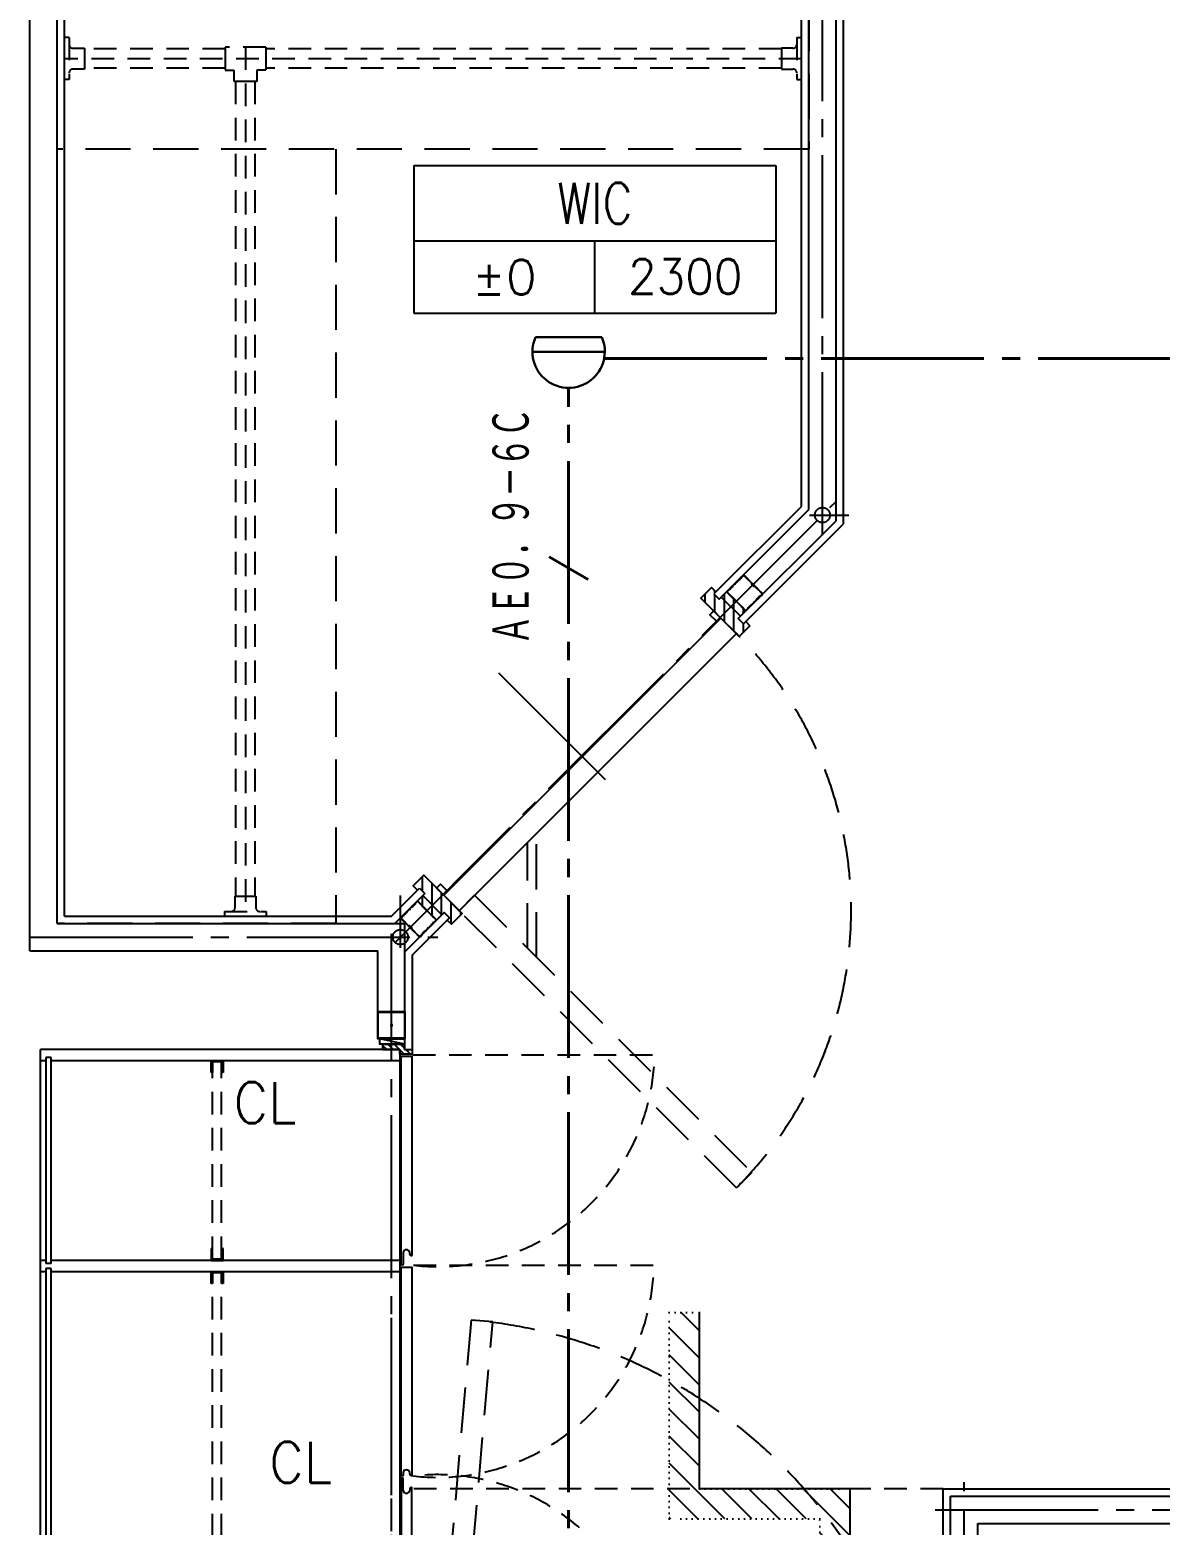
# Model space of a CAD drawing. Header units: millimetres. Extents: x 8300 to 125598, y -10383 to 40000.
# Drawn here: x 46036 to 47910, y 22425 to 24905 of the extents above; entities that cross this region are included whole.
import ezdxf
from ezdxf.enums import TextEntityAlignment as Align

# ---------------------------------------------------------------- set-up
doc = ezdxf.new("R2010")
doc.units = ezdxf.units.MM
doc.header["$LTSCALE"] = 300
for name, pattern in [('CADEWA_LINE5', [1.2, 0.9, -0.1, 0.1, -0.1]), ('CADEWA_LINE6', [2.1, 1.8, -0.1, 0.1, -0.1]), ('DASH-N', [0.375, 0.25, -0.125]), ('DASH-S', [0.2, 0.125, -0.075]), ('DOT2', [3.175, 0, -3.175])]:
    doc.linetypes.add(name, pattern=pattern)
for name, color, linetype in [('525EH_Tenjyo(3)', 7, 'CONTINUOUS'), ('E配T_その他－１', 7, 'CONTINUOUS'), ('K建0_壁', 7, 'CONTINUOUS')]:
    doc.layers.add(name, color=color, linetype=linetype)
doc.styles.add('MS Gothic2', font='msgothic.ttc', dxfattribs={"width": 0.8})
doc.styles.add('txt2', font='txt.shx', dxfattribs={"width": 0.943378, "bigfont": 'extfont2'})

# ---------------------------------------------------------------- blocks, each defined once
blk = doc.blocks.new('ZGroup270', base_point=(46929, 24353))
at = {"layer": '525EH_Tenjyo(3)', "color": 6, "linetype": 'Continuous', "lineweight": 30}
for p, q in [((46874, 24395), (46984, 24395)), ((46869, 24371), (46989, 24371))]:
    blk.add_line(p, q, dxfattribs=at)
blk.add_arc((46929, 24371), 60, 156.4305, 23.5695, dxfattribs=at)
blk = doc.blocks.new('ZGroup285', base_point=(47933.6, 24102.3))
at = {"layer": 'E配T_その他－１', "color": 1, "linetype": 'CADEWA_LINE5', "lineweight": 40}
for p, q in [((46987.9, 24359.6), (48819.3, 24359.6)), ((48879.3, 24299.6), (48879.3, 23845))]:
    blk.add_line(p, q, dxfattribs=at)
blk.add_arc((48819.3, 24299.6), 60, 0, 90, dxfattribs=at)
blk = doc.blocks.new('ZGroup303', base_point=(46972.5, 24557.2))
at = {"layer": 'K建0_壁', "color": 250, "linetype": 'Continuous', "lineweight": -3}
for p, q in [((46672.5, 24679.7), (47272.5, 24679.7)), ((46672.5, 24679.7), (46672.5, 24434.7)), ((47272.5, 24679.7), (47272.5, 24434.7)), ((46672.5, 24554.7), (47272.5, 24554.7)), ((46972.5, 24434.7), (46972.5, 24554.7)), ((46672.5, 24434.7), (47272.5, 24434.7))]:
    blk.add_line(p, q, dxfattribs=at)
at = {"layer": 'K建0_壁', "color": 250, "lineweight": -3, "style": 'txt2'}
for s, height, width, p in [('WIC', 67.93, 0.809556, (46972.5, 24617.2)), ('±0', 57.6, 1.034314, (46822.5, 24494.7)), ('2300', 57.6, 0.9625, (47122.5, 24495.9))]:
    blk.add_text(s, height=height, dxfattribs=dict(at, width=width)).set_placement(p, align=Align.MIDDLE_CENTER)
blk = doc.blocks.new('ZGroup308', base_point=(47245.9, 22445.8))
at = {"layer": 'K建0_壁', "color": 250, "linetype": 'Continuous', "lineweight": -3}
for p, q in [((47145.9, 22746.7), (47115.5, 22777.1)), ((47145.9, 22701.8), (47095.9, 22751.8)), ((47145.9, 22656.9), (47095.9, 22706.9)), ((47145.9, 22612), (47095.9, 22662)), ((47145.9, 22567.1), (47095.9, 22617.1)), ((47145.9, 22522.2), (47095.9, 22572.2)), ((47188.2, 22435), (47095.9, 22527.3)), ((47143.3, 22435), (47095.9, 22482.4)), ((47233.1, 22435), (47183.1, 22485)), ((47278.1, 22435), (47228.1, 22485)), ((47323, 22435), (47273, 22485)), ((47395.9, 22406.9), (47317.9, 22485)), ((47395.9, 22451.8), (47362.8, 22485)), ((47098.4, 22435), (47095.9, 22437.5)), ((47395.9, 22362), (47345.9, 22412)), ((47395.9, 22317.1), (47345.9, 22367.1)), ((47395.9, 22272.2), (47345.9, 22322.2)), ((47395.9, 22227.3), (47345.9, 22277.3)), ((47395.9, 22182.4), (47345.9, 22232.4)), ((47395.9, 22137.5), (47345.9, 22187.5)), ((47374.1, 22114.4), (47345.9, 22142.6))]:
    blk.add_line(p, q, dxfattribs=at)
at = {"layer": 'K建0_壁', "color": 250, "linetype": 'DOT2', "lineweight": -3, "ltscale": 0.01}
blk.add_lwpolyline([(47095.9, 22435), (47095.9, 22777.1), (47145.9, 22777.1), (47145.9, 22485), (47395.9, 22485), (47395.9, 22114.4), (47345.9, 22114.4), (47345.9, 22435)], close=True, dxfattribs=at)
at = {"layer": 'K建0_壁', "color": 250, "linetype": 'Continuous', "lineweight": -3}
blk.add_lwpolyline([(47395.9, 22114.4), (47395.9, 22485), (47145.9, 22485), (47145.9, 22777.1)], dxfattribs=at)
blk = doc.blocks.new('ZGroup318', base_point=(46722.7, 23005.3))
at = {"layer": 'E配T_その他－１', "color": 1, "linetype": 'CADEWA_LINE5', "lineweight": 40}
blk.add_line((46929, 21759.6), (46929, 24311), dxfattribs=at)
blk = doc.blocks.new('ZGroup319', base_point=(46871.5, 24078.2))
at = {"layer": 'E配T_その他－１', "color": 3, "linetype": 'Continuous', "lineweight": 30}
blk.add_line((46896.5, 24030.9), (46961.5, 23993.4), dxfattribs=at)
at = {"layer": 'E配T_その他－１', "color": 3, "lineweight": -3, "style": 'MS Gothic2', "width": 0.6}
blk.add_text('ＡＥ０．９－６Ｃ', height=60, rotation=90, dxfattribs=at).set_placement((46832.7, 23885), align=Align.MIDDLE_LEFT)

msp = doc.modelspace()

# ---------------------------------------------------------------- linework, layer by layer
at = {"layer": 'K建0_壁', "color": 250, "linetype": 'CADEWA_LINE5', "lineweight": -3}
for p, q in [((47350, 24066.8), (47350, 25981.3)), ((46641.2, 23391.2), (47372.1, 24122.1)), ((47328.6, 24100), (47393.6, 24100)), ((46650, 23382.1), (46650, 23469.2)), ((46035.5, 23400), (46712.2, 23400)), ((46635, 22114.5), (46635, 23405.7)), ((46635, 17098.7), (46635, 22804.7)), ((47585, 17860.8), (47585, 22495.9)), ((47537.1, 22450), (54320, 22450))]:
    msp.add_line(p, q, dxfattribs=at)
at = {"layer": 'K建0_壁', "color": 250, "linetype": 'Continuous', "lineweight": -3}
for p, q in [((46035.5, 23377.5), (46035.5, 25214.5)), ((46080.5, 23422.5), (46080.5, 25169.5)), ((46093, 23435), (46093, 25157)), ((47315, 24114.5), (47315, 25157)), ((47327.5, 24109.3), (47327.5, 25169.5)), ((47372.5, 24090.7), (47372.5, 25169.5)), ((47385, 24085.5), (47385, 25157)), ((47173.3, 23972.8), (47315, 24114.5)), ((47182.1, 23963.9), (47327.5, 24109.3)), ((47213.9, 23932.1), (47372.5, 24090.7)), ((47222.8, 23923.3), (47385, 24085.5)), ((47199.4, 23981.2), (47200.9, 23981.9)), ((47200.9, 23981.9), (47201.5, 23983.4)), ((47201.2, 23981.5), (47201.9, 23983.1)), ((47201.5, 23983.4), (47204, 23985.8)), ((47201.9, 23983.1), (47204.3, 23985.5)), ((47204, 23985.8), (47205.5, 23986.5)), ((47204.3, 23985.5), (47205.7, 23986.1)), ((47206.1, 23988), (47205.5, 23986.5)), ((47206.5, 23987.7), (47205.9, 23986.3)), ((47208.6, 23990.4), (47206.1, 23988)), ((47208.9, 23990.1), (47206.5, 23987.7)), ((47210.1, 23991.1), (47208.6, 23990.4)), ((47210.4, 23990.7), (47208.9, 23990.1)), ((47210.7, 23992.6), (47210.1, 23991.1)), ((47211.1, 23992.2), (47210.4, 23990.7)), ((47212.2, 23993.2), (47210.7, 23992.6)), ((47212.6, 23992.8), (47211.1, 23992.2)), ((47212.9, 23994.7), (47212.2, 23993.2)), ((47213.2, 23994.3), (47212.6, 23992.8)), ((47214.3, 23995.3), (47212.9, 23994.7)), ((47214.7, 23995), (47213.2, 23994.3)), ((47215, 23996.8), (47214.3, 23995.3)), ((47215.4, 23996.6), (47214.7, 23995)), ((47218.5, 24000.3), (47215, 23996.8)), ((47218.8, 24000), (47215.3, 23996.5)), ((47226.4, 23993.2), (47219.6, 24000)), ((47219.9, 24000.3), (47226.8, 23993.5)), ((47226.4, 23993.2), (47226.3, 23992.3)), ((47227.2, 23992.4), (47226.3, 23992.3)), ((47226.8, 23993.5), (47226.6, 23992.6)), ((47226.6, 23992.6), (47227.5, 23992.8)), ((47227.2, 23992.4), (47236.4, 23983.2)), ((47227.5, 23992.8), (47236.7, 23983.5)), ((47232.3, 23985.4), (47235.4, 23982.3)), ((47232.9, 23986.1), (47232.6, 23985.8)), ((47232.6, 23985.8), (47235.8, 23982.6)), ((47232.9, 23986.1), (47236.1, 23982.9)), ((47242.4, 23977.2), (47237.4, 23982.2)), ((47237.7, 23982.5), (47242.8, 23977.5)), ((47155.1, 23968.7), (47155.1, 23955.6)), ((47170.9, 23975.1), (47170.9, 23970.4)), ((47170.9, 23968), (47170.9, 23939.7)), ((47191.6, 23973.5), (47195.2, 23977)), ((47191.6, 23972), (47198.5, 23965.2)), ((47192, 23973.1), (47195.5, 23976.7)), ((47198.8, 23965.5), (47192, 23972.4)), ((47195.2, 23977), (47196.7, 23977.6)), ((47195.4, 23976.6), (47197, 23977.3)), ((47196.7, 23977.6), (47197.3, 23979.1)), ((47197, 23977.3), (47197.6, 23978.8)), ((47197.3, 23979.1), (47198.8, 23979.8)), ((47197.6, 23978.8), (47199.1, 23979.4)), ((47198.5, 23965.2), (47199.4, 23965.3)), ((47198.8, 23979.8), (47199.4, 23981.2)), ((47198.8, 23965.5), (47199.7, 23965.7)), ((47199.1, 23979.4), (47199.8, 23980.9)), ((47199.4, 23965.3), (47199.2, 23964.5)), ((47199.2, 23964.5), (47214.5, 23949.2)), ((47199.6, 23964.8), (47199.7, 23965.7)), ((47214.8, 23949.6), (47199.6, 23964.8)), ((47199.8, 23980.9), (47201.2, 23981.5)), ((47240.1, 23958.9), (47237.7, 23956.5)), ((47240.4, 23958.6), (47238, 23956.1)), ((47241.1, 23960.1), (47240.4, 23958.6)), ((47242.6, 23960.7), (47241.1, 23960.1)), ((47242.8, 23962.6), (47242.2, 23961.1)), ((47242.4, 23977.2), (47242.3, 23976.3)), ((47243.2, 23976.4), (47242.3, 23976.3)), ((47242.6, 23976.6), (47242.8, 23977.5)), ((47243.5, 23976.8), (47242.6, 23976.6)), ((47243.2, 23962.2), (47242.6, 23960.7)), ((47244.3, 23963.2), (47242.8, 23962.6)), ((47243.2, 23976.4), (47250, 23969.6)), ((47244.7, 23962.9), (47243.2, 23962.2)), ((47250.3, 23969.9), (47243.5, 23976.8)), ((47245, 23964.7), (47244.3, 23963.2)), ((47245.3, 23964.3), (47244.7, 23962.9)), ((47246.5, 23965.4), (47245, 23964.7)), ((47246.8, 23965), (47245.3, 23964.3)), ((47246.5, 23965.4), (47250, 23968.8)), ((47250.3, 23968.5), (47246.8, 23965)), ((47215.3, 23949.4), (47214.5, 23949.2)), ((47214.8, 23949.6), (47215.7, 23949.7)), ((47215.2, 23948.5), (47215.3, 23949.4)), ((47215.2, 23948.5), (47222, 23941.6)), ((47215.5, 23948.8), (47215.7, 23949.7)), ((47215.5, 23948.8), (47222.4, 23942)), ((47218.6, 23945.1), (47218.6, 23936.7)), ((47226.6, 23945.4), (47223.1, 23942)), ((47223.5, 23941.6), (47227, 23945.2)), ((47226.6, 23945.4), (47227.3, 23947)), ((47227, 23945.2), (47227.6, 23946.7)), ((47227.3, 23947), (47228.8, 23947.6)), ((47227.6, 23946.7), (47229.1, 23947.3)), ((47228.8, 23947.6), (47229.4, 23949.1)), ((47229.1, 23947.3), (47229.8, 23948.8)), ((47229.4, 23949.1), (47230.9, 23949.8)), ((47229.8, 23948.8), (47231.2, 23949.4)), ((47230.9, 23949.8), (47231.5, 23951.2)), ((47231.2, 23949.4), (47231.9, 23950.9)), ((47231.5, 23951.2), (47233.1, 23951.9)), ((47231.9, 23950.9), (47233.4, 23951.5)), ((47233.1, 23951.9), (47235.5, 23954.3)), ((47233.4, 23951.5), (47235.8, 23954)), ((47236.1, 23955.8), (47235.5, 23954.3)), ((47235.8, 23954), (47236.5, 23955.5)), ((47236.1, 23955.8), (47237.7, 23956.5)), ((47238, 23956.1), (47236.5, 23955.5)), ((47218.6, 23920.4), (47218.6, 23904.9)), ((46812.6, 23838.4), (46950.5, 23700.5)), ((46990.2, 23660.8), (46939.3, 23711.8)), ((46686, 23499.7), (46686, 23477.1)), ((46635.5, 23435), (46678.3, 23477.8)), ((46640.7, 23422.5), (46687.1, 23468.9)), ((46686, 23467.8), (46686, 23452.4)), ((46650.7, 23432.5), (46654.2, 23436.1)), ((46654.2, 23436.1), (46655.7, 23436.7)), ((46654.4, 23435.6), (46656.1, 23436.4)), ((46655.7, 23436.7), (46656.4, 23438.2)), ((46656.1, 23436.4), (46656.7, 23437.8)), ((46656.4, 23438.2), (46657.8, 23438.8)), ((46656.7, 23437.8), (46658.2, 23438.5)), ((46657.5, 23375.7), (46718.9, 23437.1)), ((46657.8, 23438.8), (46658.5, 23440.3)), ((46658.2, 23438.5), (46658.8, 23440)), ((46658.5, 23440.3), (46660, 23440.9)), ((46658.8, 23440), (46660.3, 23440.6)), ((46660, 23440.9), (46660.6, 23442.4)), ((46660.3, 23440.6), (46661, 23442.2)), ((46660.6, 23442.4), (46663.1, 23444.9)), ((46661, 23442.2), (46663.3, 23444.5)), ((46663.1, 23444.9), (46664.6, 23445.5)), ((46663.3, 23444.5), (46664.7, 23445.1)), ((46665.2, 23447), (46664.6, 23445.5)), ((46665.6, 23446.8), (46665, 23445.4)), ((46667.7, 23449.5), (46665.2, 23447)), ((46667.9, 23449.1), (46665.6, 23446.8)), ((46669.2, 23450.1), (46667.7, 23449.5)), ((46669.5, 23449.8), (46667.9, 23449.1)), ((46669.8, 23451.6), (46669.2, 23450.1)), ((46670.1, 23451.3), (46669.5, 23449.8)), ((46671.3, 23452.3), (46669.8, 23451.6)), ((46671.6, 23451.9), (46670.1, 23451.3)), ((46671.9, 23453.7), (46671.3, 23452.3)), ((46672.3, 23453.4), (46671.6, 23451.9)), ((46673.4, 23454.4), (46671.9, 23453.7)), ((46673.7, 23454), (46672.3, 23453.4)), ((46674, 23455.9), (46673.4, 23454.4)), ((46674.5, 23455.7), (46673.7, 23454)), ((46677.6, 23459.4), (46674, 23455.9)), ((46677.9, 23459.1), (46674.4, 23455.5)), ((46685.5, 23452.2), (46678.7, 23459.1)), ((46679, 23459.4), (46685.9, 23452.5)), ((46685.5, 23452.2), (46685.4, 23451.3)), ((46686.3, 23451.5), (46685.4, 23451.3)), ((46685.9, 23452.5), (46685.7, 23451.7)), ((46685.7, 23451.7), (46686.6, 23451.8)), ((46701.5, 23436.3), (46686.3, 23451.5)), ((46686.6, 23451.8), (46701.8, 23436.6)), ((46701.5, 23436.3), (46701.3, 23435.4)), ((46701.7, 23435.7), (46701.8, 23436.6)), ((46733.6, 23457.8), (46733.6, 23422.4)), ((46749.5, 23441.9), (46749.5, 23435.9)), ((46080.5, 23422.5), (46658.5, 23422.5)), ((46093, 23435), (46635.5, 23435)), ((46650.7, 23431.1), (46657.6, 23424.3)), ((46651, 23432.2), (46654.6, 23435.7)), ((46657.9, 23424.6), (46651, 23431.4)), ((46657.5, 23213.5), (46657.5, 23422.5)), ((46657.6, 23424.3), (46658.4, 23424.4)), ((46657.9, 23424.6), (46658.8, 23424.7)), ((46658.4, 23424.4), (46658.3, 23423.5)), ((46658.3, 23423.5), (46667.5, 23414.3)), ((46658.6, 23423.8), (46658.8, 23424.7)), ((46658.6, 23423.8), (46667.8, 23414.6)), ((46665, 23418.1), (46665.3, 23418.5)), ((46665, 23418.1), (46668.1, 23415)), ((46665.3, 23418.5), (46668.5, 23415.3)), ((46665.6, 23418.8), (46668.8, 23415.6)), ((46668.5, 23413.3), (46673.5, 23408.3)), ((46673.8, 23408.6), (46668.8, 23413.6)), ((46670, 23370.5), (46727.8, 23428.3)), ((46692.2, 23411), (46694.5, 23413.3)), ((46692.4, 23410.6), (46694.9, 23413.1)), ((46695.2, 23414.9), (46694.5, 23413.3)), ((46694.9, 23413.1), (46695.5, 23414.6)), ((46695.2, 23414.9), (46696.8, 23415.6)), ((46697, 23415.2), (46695.5, 23414.6)), ((46699.1, 23417.9), (46696.8, 23415.6)), ((46699.5, 23417.7), (46697, 23415.2)), ((46699.8, 23419.5), (46699.1, 23417.9)), ((46700.1, 23419.2), (46699.5, 23417.7)), ((46701.3, 23420.1), (46699.8, 23419.5)), ((46701.6, 23419.8), (46700.1, 23419.2)), ((46702.2, 23435.5), (46701.3, 23435.4)), ((46701.9, 23421.6), (46701.3, 23420.1)), ((46702.3, 23421.3), (46701.6, 23419.8)), ((46702.5, 23435.9), (46701.7, 23435.7)), ((46703.4, 23422.3), (46701.9, 23421.6)), ((46702.2, 23435.5), (46709.1, 23428.7)), ((46703.7, 23421.9), (46702.3, 23421.3)), ((46702.5, 23435.9), (46709.4, 23429)), ((46704, 23423.7), (46703.4, 23422.3)), ((46704.4, 23423.4), (46703.7, 23421.9)), ((46705.6, 23424.4), (46704, 23423.7)), ((46705.9, 23424), (46704.4, 23423.4)), ((46705.6, 23424.4), (46709.1, 23427.9)), ((46709.4, 23427.6), (46705.9, 23424)), ((46674.4, 23408.4), (46673.5, 23408.3)), ((46673.8, 23408.6), (46674.7, 23408.8)), ((46674.3, 23407.6), (46674.4, 23408.4)), ((46681.1, 23400.7), (46674.3, 23407.6)), ((46674.6, 23407.9), (46674.7, 23408.8)), ((46674.6, 23407.9), (46681.4, 23401)), ((46685.7, 23404.5), (46682.2, 23401)), ((46682.5, 23400.7), (46686.1, 23404.2)), ((46685.7, 23404.5), (46686.4, 23406.1)), ((46686.1, 23404.2), (46686.7, 23405.7)), ((46686.4, 23406.1), (46687.8, 23406.7)), ((46686.7, 23405.7), (46688.2, 23406.4)), ((46687.8, 23406.7), (46688.5, 23408.2)), ((46688.2, 23406.4), (46688.8, 23407.8)), ((46688.5, 23408.2), (46690, 23408.8)), ((46688.8, 23407.8), (46690.3, 23408.5)), ((46690.3, 23408.5), (46690.9, 23410)), ((46690.9, 23410), (46692.4, 23410.6)), ((46670, 23213.5), (46670, 23370.5)), ((46632.8, 23254), (46637.2, 23254)), ((46635, 23256.2), (46635, 23251.8)), ((46649, 23213.5), (46053, 23213.5)), ((46657, 23222.5), (46616, 23231.5)), ((46627.4, 23213.5), (46621, 23219.9)), ((46621, 23213.5), (46649, 23213.5)), ((46638, 23213.5), (46629, 23222.5)), ((46648.6, 23213.5), (46639.6, 23222.5)), ((46649, 23206.5), (46649, 23213.5)), ((46655.6, 23206.5), (46649, 23213.1)), ((46657, 23215.7), (46650.2, 23222.5)), ((46657, 23213.5), (46657, 23222.5)), ((46657, 23213.5), (46670, 23213.5)), ((46666.2, 23206.5), (46659.2, 23213.5)), ((46670, 23213.3), (46669.8, 23213.5)), ((46670, 23206.5), (46670, 23213.5)), ((46053, 23195.5), (46062, 23195.5)), ((46071, 23200.5), (46062, 23200.5)), ((46062, 23200.5), (46062, 22858.5)), ((46071, 22858.5), (46071, 23200.5)), ((46071, 23195.5), (46649, 23195.5)), ((46649, 23206.5), (46670, 23206.5)), ((46654.6, 22876.9), (46654.6, 22857.4)), ((46665.4, 22874.3), (46665.4, 22876.9)), ((46062, 22863.5), (46053, 22863.5)), ((46053, 22845.5), (46062, 22845.5)), ((46071, 22858.5), (46062, 22858.5)), ((46071, 22850.5), (46062, 22850.5)), ((46062, 22850.5), (46062, 22158.5)), ((46649, 22863.5), (46071, 22863.5)), ((46071, 22158.5), (46071, 22850.5)), ((46071, 22845.5), (46649, 22845.5)), ((46654.6, 22511.8), (46654.6, 22507.4)), ((46654.6, 22482.1), (46654.6, 22501.6)), ((46665.4, 22509.2), (46665.4, 22511.8)), ((46665.4, 22484.7), (46665.4, 22482.1)), ((47550, 22485), (51190, 22485)), ((47550, 21935), (47550, 22485)), ((47562.5, 22472.5), (51202.5, 22472.5)), ((47562.5, 21027.5), (47562.5, 22472.5)), ((47607.5, 22427.5), (51202.5, 22427.5))]:
    msp.add_line(p, q, dxfattribs=at)
at = {"layer": 'K建0_壁', "color": 250, "linetype": 'DASH-S', "lineweight": -3}
for p, q in [((46100.5, 24891.9), (46093, 24891.9)), ((46100.5, 24891.9), (46100.5, 24822.7)), ((46359.3, 24876), (46359.3, 24838)), ((46426.8, 24876), (46359.3, 24876)), ((46393, 24876), (46393, 23435)), ((46426.8, 24876), (46426.8, 24838)), ((47307.5, 24891.9), (47307.5, 24822.7)), ((47307.5, 24891.9), (47315, 24891.9)), ((47315, 24857), (46093, 24857)), ((46106.9, 24874.3), (46126.1, 24874.3)), ((46126.1, 24874.3), (46126.1, 24839.7)), ((46359.3, 24873.3), (46126.1, 24873.3)), ((47281.9, 24873.3), (46426.8, 24873.3)), ((47301.1, 24874.3), (47281.9, 24874.3)), ((47281.9, 24874.3), (47281.9, 24839.7)), ((46126.1, 24839.7), (46106.9, 24839.7)), ((46359.3, 24841.3), (46126.1, 24841.3)), ((46359.3, 24838), (46374, 24838)), ((46374, 24838), (46374, 24819)), ((46412, 24838), (46412, 24819)), ((46426.8, 24838), (46412, 24838)), ((47281.9, 24841.3), (46426.8, 24841.3)), ((47281.9, 24839.7), (47301.1, 24839.7)), ((46100.5, 24822.7), (46093, 24822.7)), ((46412, 24819), (46374, 24819)), ((46376.7, 24819), (46376.7, 23468.1)), ((46408.7, 24819), (46408.7, 23468.1)), ((47307.5, 24822.7), (47315, 24822.7)), ((46375.7, 23468.1), (46410.3, 23468.1)), ((46375.7, 23448.9), (46375.7, 23468.1)), ((46410.3, 23468.1), (46410.3, 23448.9)), ((46358.1, 23442.5), (46427.3, 23442.5)), ((46358.1, 23442.5), (46358.1, 23435)), ((46427.3, 23442.5), (46427.3, 23435)), ((46338.5, 22866), (46338.5, 23193)), ((46346, 23193), (46346, 23195.5)), ((46353.5, 22866), (46353.5, 23193)), ((46670.6, 23204.6), (47070.6, 23204.6)), ((46346, 22866), (46346, 22863.5)), ((46338.5, 22166), (46338.5, 22843)), ((46346, 22843), (46346, 22845.5)), ((46353.5, 22166), (46353.5, 22843)), ((46671.6, 22855.6), (47071.6, 22855.6)), ((47550, 22485), (46671, 22485))]:
    msp.add_line(p, q, dxfattribs=at)
at = {"layer": 'K建0_壁', "color": 250, "linetype": 'Continuous', "lineweight": -3, "ltscale": 0.3}
for p, q in [((47166.2, 23979.8), (47173.3, 23972.8)), ((46035.5, 23377.5), (46612.5, 23377.5)), ((46612.5, 23232.5), (46612.5, 23377.5)), ((47607.5, 21027.5), (47607.5, 22427.5))]:
    msp.add_line(p, q, dxfattribs=at)
at = {"layer": 'K建0_壁', "color": 250, "linetype": 'DASH-N', "lineweight": -3}
for p, q in [((46875.8, 23366.5), (46875.8, 23572.1)), ((46860.8, 23381.5), (46860.8, 23557.1))]:
    msp.add_line(p, q, dxfattribs=at)
msp.add_lwpolyline([(46543, 24707), (46543, 23422.5), (46080.5, 23422.5), (46080.5, 25169.5), (47327.5, 25169.5), (47327.5, 24707), (46080.5, 24707)], dxfattribs=at)
at = {"layer": 'K建0_壁', "color": 250, "linetype": 'Continuous', "lineweight": -3}
for points in [[(47169.7, 23969.2), (47178.6, 23960.4), (47182.1, 23963.9), (47213.9, 23932.1), (47210.4, 23928.6), (47219.2, 23919.7), (47222.8, 23923.3), (47229.8, 23916.2), (47212.1, 23898.5), (47148.5, 23962.1), (47166.2, 23979.8), (47173.3, 23972.8)], [(47182.1, 23963.9), (47213.9, 23932.1), (47222.8, 23940.9), (47190.9, 23972.8)], [(47169.7, 23940.9), (47180.3, 23930.3), (47174, 23924), (47163.4, 23934.6)], [(47181.7, 23928.9), (47207.2, 23903.5), (46747.6, 23443.8), (46722.1, 23469.3)], [(46681.8, 23481.3), (46690.7, 23472.5), (46687.1, 23468.9), (46718.9, 23437.1), (46722.5, 23440.7), (46731.3, 23431.8), (46727.8, 23428.3), (46734.9, 23421.2), (46752.5, 23438.9), (46688.9, 23502.5), (46671.2, 23484.9), (46678.3, 23477.8)], [(46710.1, 23481.3), (46720.7, 23470.7), (46727.1, 23477.1), (46716.5, 23487.7)], [(46687.1, 23468.9), (46718.9, 23437.1), (46710.1, 23428.3), (46678.3, 23460.1)], [(46657.5, 23231.5), (46612.5, 23231.5), (46612.5, 23276.5), (46657.5, 23276.5)], [(46656.7, 23232.3), (46613.3, 23232.3), (46613.3, 23275.7), (46656.7, 23275.7)], [(46657, 23231.5), (46657, 23222.5), (46616, 23222.5), (46616, 23231.5)]]:
    msp.add_lwpolyline(points, close=True, dxfattribs=at)
for points in [[(47186.8, 23968.6), (47186.8, 23959.2), (47186.8, 23923.9)], [(47202.7, 23961), (47202.7, 23943.3), (47202.7, 23908)], [(47242.2, 23961.1), (47240.7, 23960.4), (47240.1, 23958.9)], [(46701.9, 23489.5), (46701.9, 23454.2), (46701.9, 23436.5)], [(46717.8, 23473.7), (46717.8, 23438.3), (46717.8, 23435.9)], [(46690, 23408.8), (46690.6, 23410.3), (46692.2, 23411)], [(46649, 23213.5), (46649, 22145.5), (46053, 22145.5), (46053, 23213.5)], [(46621, 23213.5), (46621, 23222.5), (46657, 23222.5)], [(46653.7, 22856.5), (46651, 22856.5), (46651, 23202.5), (46669, 23202.5), (46669, 22872.5)], [(46653.7, 22506.5), (46651, 22506.5), (46651, 22852.5), (46669, 22852.5), (46669, 22507.4)], [(46653.7, 22502.5), (46651, 22502.5), (46651, 22156.5), (46669, 22156.5), (46669, 22486.5)]]:
    msp.add_lwpolyline(points, dxfattribs=at)
at = {"layer": 'K建0_壁', "color": 250, "linetype": 'DASH-N', "lineweight": -3}
for points in [[(47207.2, 22984.2), (46747.6, 23443.8), (46773, 23469.3), (47232.7, 23009.7)], [(46767.3, 22764.8), (46695, 21938), (46730.9, 21934.9), (46803.2, 22761.7)]]:
    msp.add_lwpolyline(points, close=True, dxfattribs=at)
at = {"layer": 'K建0_壁', "color": 250, "linetype": 'DASH-S', "lineweight": -3}
for points in [[(46336, 23193), (46336, 23195.5), (46356, 23195.5), (46356, 23193)], [(46336, 23175.5), (46336, 23193), (46338.5, 23193), (46338.5, 23175.5)], [(46353.5, 23175.5), (46353.5, 23193), (46356, 23193), (46356, 23175.5)], [(46336, 22883.5), (46336, 22866), (46338.5, 22866), (46338.5, 22883.5)], [(46336, 22866), (46336, 22863.5), (46356, 22863.5), (46356, 22866)], [(46353.5, 22883.5), (46353.5, 22866), (46356, 22866), (46356, 22883.5)], [(46336, 22843), (46336, 22845.5), (46356, 22845.5), (46356, 22843)], [(46336, 22825.5), (46336, 22843), (46338.5, 22843), (46338.5, 22825.5)], [(46353.5, 22825.5), (46353.5, 22843), (46356, 22843), (46356, 22825.5)]]:
    msp.add_lwpolyline(points, close=True, dxfattribs=at)
at = {"layer": 'K建0_壁', "color": 250, "linetype": 'CADEWA_LINE5', "lineweight": -3}
for centre in [(47350, 24100), (46650, 23400)]:
    msp.add_circle(centre, 12.5, dxfattribs=at)
at = {"layer": 'K建0_壁', "color": 250, "linetype": 'DASH-S', "lineweight": -3}
for centre, radius, start, end in [((46106.9, 24880.7), 6.4, 180, 270), ((47301.1, 24880.7), 6.4, 270, 0), ((46106.9, 24833.3), 6.4, 90, 180), ((47301.1, 24833.3), 6.4, 0, 90), ((46369.3, 23448.9), 6.4, 270, 0), ((46416.7, 23448.9), 6.4, 180, 270), ((46712.5, 23212.6), 359.2, 263.4718, 358.7376), ((46711.1, 22863.5), 359.6, 263.5386, 358.752), ((46711.1, 22148.8), 359.6, 1.248, 96.4614)]:
    msp.add_arc(centre, radius, start, end, dxfattribs=at)
at = {"layer": 'K建0_壁', "color": 250, "linetype": 'Continuous', "lineweight": -3}
for centre, radius, start, end in [((47219.2, 23999.6), 1, 45, 135), ((47219.2, 23999.6), 0.55, 45, 135), ((47232.7, 23985.9), 0.675, 45, 225), ((47236.2, 23983.1), 1.12, 225, 313.6213), ((47236.2, 23983.1), 0.675, 225, 45), ((47236.2, 23983.1), 0.225, 225, 45), ((47237.2, 23982), 0.75, 45, 135), ((47237.2, 23982), 0.3, 45, 135), ((47192.4, 23972.8), 1, 135, 225), ((47192.4, 23972.8), 0.55, 135, 225), ((47249.6, 23969.2), 0.55, 315, 45), ((47249.6, 23969.2), 1, 315, 45), ((47222.8, 23942.4), 1, 225, 315), ((47222.8, 23942.4), 0.55, 225, 315), ((46678.3, 23458.7), 1, 45, 135), ((46678.3, 23458.7), 0.55, 45, 135), ((46651.4, 23431.8), 1, 135, 225), ((46651.4, 23431.8), 0.55, 135, 225), ((46665.1, 23418.3), 0.675, 45, 225), ((46668, 23414.8), 0.675, 225, 45), ((46668, 23414.8), 0.225, 225, 45), ((46669, 23413.8), 0.75, 135, 225), ((46669, 23413.8), 0.3, 135, 225), ((46668, 23414.8), 1.12, 316.3787, 45), ((46708.7, 23428.3), 0.55, 315, 45), ((46708.7, 23428.3), 1, 315, 45), ((46681.8, 23401.4), 1, 225, 315), ((46681.8, 23401.4), 0.55, 225, 315), ((46660, 22875.9), 5.49, 10.3889, 169.6111), ((46668.1, 22874.3), 2.7, 180, 270), ((46668.1, 22872.5), 0.9, 270, 0), ((46653.7, 22857.4), 0.9, 270, 0), ((46653.7, 22507.4), 0.9, 270, 0), ((46653.7, 22501.6), 0.9, 0, 90), ((46660, 22510.8), 5.49, 10.3889, 169.6111), ((46668.1, 22509.2), 2.7, 180, 270), ((46668.1, 22507.4), 0.9, 270, 0), ((46660, 22483.1), 5.49, 190.3889, 349.6111), ((46668.1, 22484.7), 2.7, 90, 180), ((46668.1, 22486.5), 0.9, 0, 90)]:
    msp.add_arc(centre, radius, start, end, dxfattribs=at)
at = {"layer": 'K建0_壁', "color": 250, "linetype": 'DASH-N', "lineweight": -3}
for centre, radius, start, end in [((46747.6, 23443.8), 650, 315, 45), ((46695, 21938), 830, 360, 84.9326)]:
    msp.add_arc(centre, radius, start, end, dxfattribs=at)

# ---------------------------------------------------------------- block references
at = {"layer": '525EH_Tenjyo(3)', "linetype": 'Continuous', "lineweight": 30}
msp.add_blockref('ZGroup270', (46929, 24353), dxfattribs=at)
at = {"layer": 'E配T_その他－１', "linetype": 'Continuous', "lineweight": -3}
for name, p in [('ZGroup285', (47933.6, 24102.3)), ('ZGroup318', (46722.7, 23005.3)), ('ZGroup319', (46871.5, 24078.2))]:
    msp.add_blockref(name, p, dxfattribs=at)
at = {"layer": 'K建0_壁', "linetype": 'CADEWA_LINE6', "lineweight": 15}
for name, p in [('ZGroup303', (46972.5, 24557.2)), ('ZGroup308', (47245.9, 22445.8))]:
    msp.add_blockref(name, p, dxfattribs=at)

# ---------------------------------------------------------------- texts
at = {"layer": 'K建0_壁', "color": 250, "lineweight": -3, "style": 'txt2', "width": 0.943378}
for p in [(46425.4, 23071.1), (46484.4, 22474.5)]:
    msp.add_text('CL', height=67.93, dxfattribs=at).set_placement(p, align=Align.BOTTOM_CENTER)

doc.saveas('drawing.dxf')
